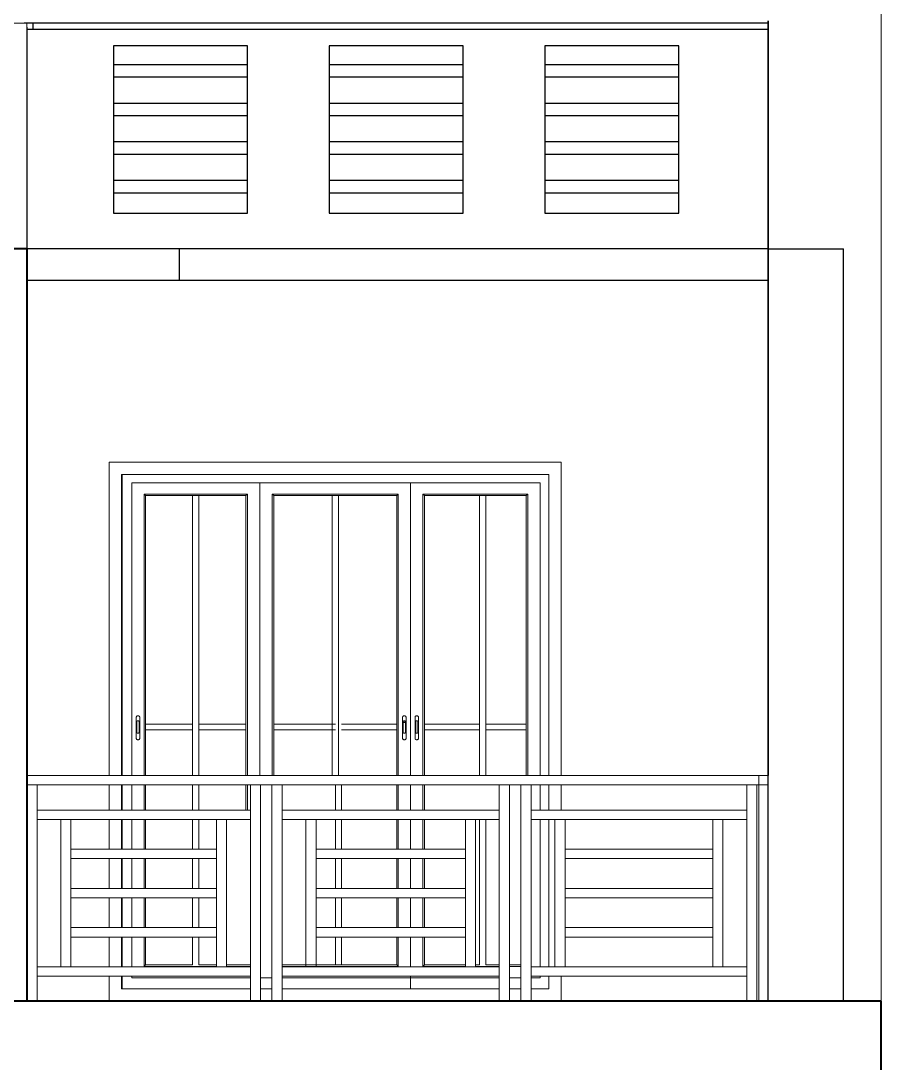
# Model space of a CAD drawing. Header units: inches. Extents: x 136316 to 139491, y -21083 to -17511.
# Drawn here: x 138245.6 to 138382.8, y -19843.1 to -19676.8 of the extents above; entities that cross this region are included whole.
import ezdxf

# ---------------------------------------------------------------- set-up
doc = ezdxf.new("R2010")
doc.units = ezdxf.units.IN
doc.header["$LTSCALE"] = 0.5
doc.header["$MEASUREMENT"] = 0
for name, color, linetype, lineweight in [('PARAPET', 50, 'Continuous', 13), ('wall', 1, 'Continuous', 40), ('wall light', 6, 'Continuous', 25), ('window', 4, 'Continuous', 13)]:
    doc.layers.add(name, color=color, linetype=linetype, lineweight=lineweight)

msp = doc.modelspace()

# ---------------------------------------------------------------- linework, layer by layer
at = {"layer": 'PARAPET'}
for p, q in [((138382.75, -19629.19), (138382.75, -19833.19)), ((138239.37, -19677.19), (138246.52, -19677.19)), ((138246.52, -19677.19), (138246.52, -19713.19)), ((138246.52, -19798.69), (138246.52, -19797.19)), ((138282.04, -19797.19), (138246.52, -19797.19)), ((138285.62, -19797.19), (138282.04, -19797.19)), ((138290.84, -19797.19), (138285.62, -19797.19)), ((138324.35, -19797.19), (138290.84, -19797.19)), ((138325.31, -19797.19), (138324.35, -19797.19)), ((138325.33, -19797.19), (138325.31, -19797.19)), ((138345.75, -19797.19), (138325.33, -19797.19)), ((138363.25, -19797.19), (138345.75, -19797.19)), ((138363.25, -19797.19), (138363.25, -19798.69)), ((138364.75, -19797.19), (138363.25, -19797.19)), ((138364.75, -19797.19), (138364.75, -19798.69)), ((138248.15, -19798.69), (138246.52, -19798.69)), ((138246.52, -19833.19), (138246.52, -19798.69)), ((138248.15, -19833.19), (138248.15, -19798.69)), ((138248.15, -19798.69), (138269.75, -19798.69)), ((138269.75, -19798.69), (138285.62, -19798.69)), ((138282.18, -19833.19), (138282.18, -19798.69)), ((138283.8, -19833.19), (138283.8, -19798.69)), ((138287.24, -19798.69), (138285.62, -19798.69)), ((138285.62, -19833.19), (138285.62, -19798.69)), ((138287.24, -19833.19), (138287.24, -19798.69)), ((138287.24, -19798.69), (138290.84, -19798.69)), ((138290.84, -19798.69), (138325.31, -19798.69)), ((138321.87, -19833.19), (138321.87, -19798.69)), ((138323.5, -19833.19), (138323.5, -19798.69)), ((138326.94, -19798.69), (138325.31, -19798.69)), ((138325.31, -19833.19), (138325.31, -19798.69)), ((138326.94, -19833.19), (138326.94, -19798.69)), ((138326.94, -19798.69), (138337.75, -19798.69)), ((138337.75, -19798.69), (138362.94, -19798.69)), ((138361.31, -19833.19), (138361.31, -19798.69)), ((138362.94, -19833.19), (138362.94, -19798.69)), ((138362.94, -19798.69), (138363.25, -19798.69)), ((138363.25, -19798.69), (138364.75, -19798.69)), ((138363.25, -19833.19), (138363.25, -19798.69)), ((138364.75, -19798.69), (138364.75, -19833.19)), ((138282.18, -19802.69), (138248.15, -19802.69)), ((138321.87, -19802.69), (138287.24, -19802.69)), ((138361.31, -19802.69), (138326.94, -19802.69)), ((138248.15, -19804.19), (138278.39, -19804.19)), ((138251.94, -19827.69), (138251.94, -19804.19)), ((138253.56, -19827.69), (138253.56, -19804.19)), ((138276.76, -19827.69), (138276.76, -19804.19)), ((138278.39, -19804.19), (138282.18, -19804.19)), ((138278.39, -19827.69), (138278.39, -19804.19)), ((138287.24, -19804.19), (138318.08, -19804.19)), ((138291.03, -19827.69), (138291.03, -19804.19)), ((138292.65, -19827.69), (138292.65, -19804.19)), ((138316.46, -19827.69), (138316.46, -19804.19)), ((138318.08, -19804.19), (138321.87, -19804.19)), ((138318.08, -19827.69), (138318.08, -19804.19)), ((138326.94, -19804.19), (138357.52, -19804.19)), ((138330.73, -19827.69), (138330.73, -19804.19)), ((138332.35, -19827.69), (138332.35, -19804.19)), ((138355.9, -19827.69), (138355.9, -19804.19)), ((138357.52, -19827.69), (138357.52, -19804.19)), ((138357.52, -19804.19), (138361.31, -19804.19)), ((138276.76, -19808.94), (138253.56, -19808.94)), ((138316.46, -19808.94), (138292.65, -19808.94)), ((138355.9, -19808.94), (138332.35, -19808.94)), ((138253.56, -19810.44), (138276.76, -19810.44)), ((138292.65, -19810.44), (138316.46, -19810.44)), ((138332.35, -19810.44), (138355.9, -19810.44)), ((138276.76, -19815.19), (138253.56, -19815.19)), ((138316.46, -19815.19), (138292.65, -19815.19)), ((138355.9, -19815.19), (138332.35, -19815.19)), ((138253.56, -19816.69), (138276.76, -19816.69)), ((138292.65, -19816.69), (138316.46, -19816.69)), ((138332.35, -19816.69), (138355.9, -19816.69)), ((138276.76, -19821.44), (138253.56, -19821.44)), ((138316.46, -19821.44), (138292.65, -19821.44)), ((138355.9, -19821.44), (138332.35, -19821.44)), ((138253.56, -19822.94), (138276.76, -19822.94)), ((138292.65, -19822.94), (138316.46, -19822.94)), ((138332.35, -19822.94), (138355.9, -19822.94)), ((138278.39, -19827.69), (138248.15, -19827.69)), ((138282.18, -19827.69), (138278.39, -19827.69)), ((138318.08, -19827.69), (138287.24, -19827.69)), ((138321.87, -19827.69), (138318.08, -19827.69)), ((138357.52, -19827.69), (138326.94, -19827.69)), ((138361.31, -19827.69), (138357.52, -19827.69)), ((138248.15, -19829.19), (138282.18, -19829.19)), ((138287.24, -19829.19), (138321.87, -19829.19)), ((138326.94, -19829.19), (138361.31, -19829.19)), ((138362.94, -19833.19), (138361.31, -19833.19)), ((138363.25, -19833.19), (138362.94, -19833.19)), ((138364.75, -19833.19), (138363.25, -19833.19))]:
    msp.add_line(p, q, dxfattribs=at)
at = {"layer": 'wall'}
for p, q in [((138246.52, -19713.19), (138246.52, -19833.19)), ((138357.75, -19833.19), (138232.52, -19833.19)), ((138382.75, -19833.19), (138357.75, -19833.19)), ((138382.75, -19847.19), (138382.75, -19833.19))]:
    msp.add_line(p, q, dxfattribs=at)
msp.add_lwpolyline([(138246.52, -19713.19), (138066.4, -19713.19), (138065.44, -19713.19), (138061.34, -19713.19), (138057.97, -19713.19)], dxfattribs=at)
at = {"layer": 'wall light'}
for p, q in [((138364.75, -19677.19), (138246.12, -19677.19)), ((138246.52, -19677.83), (138246.52, -19713.19)), ((138364.75, -19678.19), (138246.52, -19678.19)), ((138247.52, -19678.19), (138247.52, -19677.19)), ((138364.75, -19833.19), (138364.75, -19676.83)), ((138364.75, -19676.83), (138364.75, -19713.19)), ((138281.69, -19680.8), (138260.35, -19680.8)), ((138260.35, -19680.8), (138260.35, -19707.51)), ((138281.69, -19707.51), (138281.69, -19680.8)), ((138316.08, -19680.8), (138294.74, -19680.8)), ((138294.74, -19680.8), (138294.74, -19707.51)), ((138316.08, -19707.51), (138316.08, -19680.8)), ((138350.47, -19680.8), (138329.13, -19680.8)), ((138329.13, -19680.8), (138329.13, -19707.51)), ((138350.47, -19707.51), (138350.47, -19680.8)), ((138281.69, -19683.84), (138260.35, -19683.84)), ((138316.08, -19683.84), (138294.74, -19683.84)), ((138350.47, -19683.84), (138329.13, -19683.84)), ((138281.69, -19685.84), (138260.35, -19685.84)), ((138316.08, -19685.84), (138294.74, -19685.84)), ((138350.47, -19685.84), (138329.13, -19685.84)), ((138281.69, -19690), (138260.35, -19690)), ((138316.08, -19690), (138294.74, -19690)), ((138350.47, -19690), (138329.13, -19690)), ((138281.69, -19692), (138260.35, -19692)), ((138316.08, -19692), (138294.74, -19692)), ((138350.47, -19692), (138329.13, -19692)), ((138281.69, -19696.15), (138260.35, -19696.15)), ((138316.08, -19696.15), (138294.74, -19696.15)), ((138350.47, -19696.15), (138329.13, -19696.15)), ((138281.69, -19698.15), (138260.35, -19698.15)), ((138316.08, -19698.15), (138294.74, -19698.15)), ((138350.47, -19698.15), (138329.13, -19698.15)), ((138281.69, -19702.3), (138260.35, -19702.3)), ((138316.08, -19702.3), (138294.74, -19702.3)), ((138350.47, -19702.3), (138329.13, -19702.3)), ((138281.69, -19704.3), (138260.35, -19704.3)), ((138316.08, -19704.3), (138294.74, -19704.3)), ((138350.47, -19704.3), (138329.13, -19704.3)), ((138260.35, -19707.51), (138281.69, -19707.51)), ((138294.74, -19707.51), (138316.08, -19707.51)), ((138329.13, -19707.51), (138350.47, -19707.51)), ((138364.75, -19713.19), (138364.75, -19718.19)), ((138364.75, -19713.19), (138376.75, -19713.19)), ((138376.75, -19833.19), (138376.75, -19713.19)), ((138246.52, -19718.19), (138270.89, -19718.19)), ((138270.89, -19718.19), (138364.75, -19718.19)), ((138364.75, -19718.19), (138364.75, -19797.19))]:
    msp.add_line(p, q, dxfattribs=at)
for points in [[(138364.75, -19713.19), (138246.52, -19713.19)], [(138270.89, -19718.19), (138270.89, -19713.19)]]:
    msp.add_lwpolyline(points, dxfattribs=at)
at = {"layer": 'window'}
for p, q in [((138331.75, -19747.19), (138259.64, -19747.19)), ((138259.64, -19747.19), (138259.64, -19797.19)), ((138331.75, -19797.19), (138331.75, -19747.19)), ((138261.64, -19749.19), (138261.64, -19797.19)), ((138329.75, -19749.19), (138261.64, -19749.19)), ((138261.75, -19749.19), (138261.75, -19797.19)), ((138329.75, -19749.19), (138329.75, -19797.19)), ((138263.25, -19797.19), (138263.25, -19750.53)), ((138328.37, -19750.53), (138263.25, -19750.53)), ((138283.68, -19750.53), (138283.68, -19797.19)), ((138307.71, -19750.53), (138307.71, -19797.19)), ((138328.37, -19750.53), (138328.37, -19797.19)), ((138265.22, -19797.19), (138265.22, -19752.33)), ((138265.22, -19752.33), (138281.71, -19752.33)), ((138265.46, -19752.55), (138265.22, -19752.33)), ((138265.46, -19797.19), (138265.46, -19752.55)), ((138281.47, -19752.55), (138265.46, -19752.55)), ((138272.97, -19752.55), (138272.97, -19797.19)), ((138273.95, -19752.55), (138273.95, -19797.19)), ((138281.47, -19752.55), (138281.71, -19752.33)), ((138281.47, -19752.55), (138281.47, -19797.19)), ((138281.71, -19752.33), (138281.71, -19797.19)), ((138305.75, -19752.33), (138285.64, -19752.33)), ((138285.64, -19752.33), (138285.64, -19797.19)), ((138285.89, -19752.55), (138285.64, -19752.33)), ((138285.89, -19752.55), (138285.89, -19797.19)), ((138285.89, -19752.55), (138305.51, -19752.55)), ((138295.22, -19752.55), (138295.22, -19797.19)), ((138296.2, -19752.55), (138296.2, -19797.19)), ((138305.51, -19752.55), (138305.75, -19752.33)), ((138305.51, -19797.19), (138305.51, -19752.55)), ((138305.75, -19797.19), (138305.75, -19752.33)), ((138309.68, -19797.19), (138309.68, -19752.33)), ((138309.68, -19752.33), (138326.4, -19752.33)), ((138309.92, -19752.55), (138309.68, -19752.33)), ((138309.92, -19797.19), (138309.92, -19752.55)), ((138326.16, -19752.55), (138309.92, -19752.55)), ((138318.72, -19752.55), (138318.72, -19797.19)), ((138319.71, -19752.55), (138319.71, -19797.19)), ((138326.16, -19752.55), (138326.4, -19752.33)), ((138326.16, -19752.55), (138326.16, -19797.19)), ((138326.4, -19752.33), (138326.4, -19797.19)), ((138263.98, -19787.84), (138263.99, -19787.81)), ((138263.98, -19787.87), (138263.99, -19787.81)), ((138263.98, -19787.87), (138263.98, -19787.84)), ((138263.98, -19791.26), (138263.98, -19787.87)), ((138263.99, -19787.81), (138264.01, -19787.77)), ((138264.01, -19787.77), (138264.03, -19787.74)), ((138264.06, -19787.72), (138264.03, -19787.74)), ((138264.09, -19787.69), (138264.06, -19787.72)), ((138264.09, -19787.69), (138264.13, -19787.68)), ((138264.17, -19787.66), (138264.13, -19787.68)), ((138264.21, -19787.66), (138264.17, -19787.66)), ((138264.25, -19787.65), (138264.21, -19787.66)), ((138264.29, -19787.66), (138264.25, -19787.65)), ((138264.29, -19787.66), (138264.33, -19787.66)), ((138264.33, -19787.66), (138264.37, -19787.68)), ((138264.37, -19787.68), (138264.41, -19787.69)), ((138264.41, -19787.69), (138264.44, -19787.72)), ((138264.44, -19787.72), (138264.47, -19787.74)), ((138264.49, -19787.77), (138264.47, -19787.74)), ((138264.51, -19787.81), (138264.49, -19787.77)), ((138264.52, -19787.84), (138264.51, -19787.81)), ((138264.52, -19787.84), (138264.52, -19787.87)), ((138264.52, -19787.87), (138264.52, -19791.26)), ((138306.46, -19787.81), (138306.45, -19787.84)), ((138306.45, -19787.84), (138306.45, -19787.87)), ((138306.45, -19787.87), (138306.45, -19791.26)), ((138306.48, -19787.77), (138306.46, -19787.81)), ((138306.5, -19787.74), (138306.48, -19787.77)), ((138306.53, -19787.72), (138306.5, -19787.74)), ((138306.56, -19787.69), (138306.53, -19787.72)), ((138306.6, -19787.68), (138306.56, -19787.69)), ((138306.64, -19787.66), (138306.6, -19787.68)), ((138306.68, -19787.66), (138306.64, -19787.66)), ((138306.72, -19787.65), (138306.68, -19787.66)), ((138306.76, -19787.66), (138306.72, -19787.65)), ((138306.8, -19787.66), (138306.76, -19787.66)), ((138306.84, -19787.68), (138306.8, -19787.66)), ((138306.88, -19787.69), (138306.84, -19787.68)), ((138306.91, -19787.72), (138306.88, -19787.69)), ((138306.94, -19787.74), (138306.91, -19787.72)), ((138306.96, -19787.77), (138306.94, -19787.74)), ((138306.98, -19787.81), (138306.96, -19787.77)), ((138306.99, -19787.84), (138306.98, -19787.81)), ((138306.99, -19787.87), (138306.98, -19787.81)), ((138306.99, -19787.87), (138306.99, -19787.84)), ((138306.99, -19791.26), (138306.99, -19787.87)), ((138308.44, -19787.84), (138308.45, -19787.81)), ((138308.44, -19787.87), (138308.45, -19787.81)), ((138308.44, -19787.87), (138308.44, -19787.84)), ((138308.44, -19791.26), (138308.44, -19787.87)), ((138308.45, -19787.81), (138308.47, -19787.77)), ((138308.47, -19787.77), (138308.49, -19787.74)), ((138308.52, -19787.72), (138308.49, -19787.74)), ((138308.55, -19787.69), (138308.52, -19787.72)), ((138308.55, -19787.69), (138308.59, -19787.68)), ((138308.63, -19787.66), (138308.59, -19787.68)), ((138308.67, -19787.66), (138308.63, -19787.66)), ((138308.71, -19787.65), (138308.67, -19787.66)), ((138308.75, -19787.66), (138308.71, -19787.65)), ((138308.75, -19787.66), (138308.79, -19787.66)), ((138308.79, -19787.66), (138308.83, -19787.68)), ((138308.83, -19787.68), (138308.87, -19787.69)), ((138308.87, -19787.69), (138308.9, -19787.72)), ((138308.9, -19787.72), (138308.93, -19787.74)), ((138308.95, -19787.77), (138308.93, -19787.74)), ((138308.97, -19787.81), (138308.95, -19787.77)), ((138308.98, -19787.84), (138308.97, -19787.81)), ((138308.98, -19787.84), (138308.98, -19787.87)), ((138308.98, -19787.87), (138308.98, -19791.26)), ((138264.08, -19788.55), (138264.07, -19788.57)), ((138264.07, -19788.57), (138264.07, -19788.59)), ((138264.07, -19788.59), (138264.07, -19790.3)), ((138264.09, -19788.52), (138264.08, -19788.55)), ((138264.1, -19788.5), (138264.09, -19788.52)), ((138264.12, -19788.49), (138264.1, -19788.5)), ((138264.14, -19788.47), (138264.12, -19788.49)), ((138264.17, -19788.46), (138264.14, -19788.47)), ((138264.19, -19788.45), (138264.17, -19788.46)), ((138264.22, -19788.44), (138264.19, -19788.45)), ((138264.25, -19788.44), (138264.22, -19788.44)), ((138264.28, -19788.44), (138264.25, -19788.44)), ((138264.3, -19788.45), (138264.28, -19788.44)), ((138264.33, -19788.46), (138264.3, -19788.45)), ((138264.36, -19788.47), (138264.33, -19788.46)), ((138264.38, -19788.49), (138264.36, -19788.47)), ((138264.4, -19788.5), (138264.38, -19788.49)), ((138264.41, -19788.52), (138264.4, -19788.5)), ((138264.42, -19788.55), (138264.41, -19788.52)), ((138264.43, -19788.57), (138264.42, -19788.55)), ((138264.43, -19788.59), (138264.43, -19788.57)), ((138264.43, -19790.3), (138264.43, -19788.59)), ((138265.46, -19788.99), (138272.97, -19788.99)), ((138273.95, -19788.99), (138281.47, -19788.99)), ((138295.72, -19788.99), (138285.89, -19788.99)), ((138305.51, -19788.99), (138296.71, -19788.99)), ((138306.54, -19788.57), (138306.55, -19788.55)), ((138306.54, -19788.59), (138306.54, -19788.57)), ((138306.54, -19788.84), (138306.54, -19788.59)), ((138306.54, -19788.82), (138306.55, -19788.79)), ((138306.54, -19788.84), (138306.54, -19788.82)), ((138306.54, -19790.3), (138306.54, -19788.84)), ((138306.55, -19788.55), (138306.56, -19788.52)), ((138306.55, -19788.79), (138306.56, -19788.77)), ((138306.56, -19788.52), (138306.57, -19788.5)), ((138306.56, -19788.77), (138306.57, -19788.75)), ((138306.57, -19788.5), (138306.59, -19788.49)), ((138306.57, -19788.75), (138306.59, -19788.74)), ((138306.59, -19788.49), (138306.61, -19788.47)), ((138306.59, -19788.74), (138306.61, -19788.72)), ((138306.61, -19788.47), (138306.64, -19788.46)), ((138306.61, -19788.72), (138306.64, -19788.71)), ((138306.64, -19788.46), (138306.66, -19788.45)), ((138306.64, -19788.71), (138306.66, -19788.7)), ((138306.66, -19788.45), (138306.69, -19788.44)), ((138306.66, -19788.7), (138306.69, -19788.69)), ((138306.69, -19788.44), (138306.72, -19788.44)), ((138306.69, -19788.69), (138306.72, -19788.69)), ((138306.72, -19788.44), (138306.75, -19788.44)), ((138306.72, -19788.69), (138306.75, -19788.69)), ((138306.75, -19788.44), (138306.78, -19788.45)), ((138306.75, -19788.69), (138306.78, -19788.7)), ((138306.78, -19788.45), (138306.8, -19788.46)), ((138306.78, -19788.7), (138306.8, -19788.71)), ((138306.8, -19788.46), (138306.83, -19788.47)), ((138306.8, -19788.71), (138306.83, -19788.72)), ((138306.83, -19788.47), (138306.85, -19788.49)), ((138306.83, -19788.72), (138306.85, -19788.74)), ((138306.85, -19788.49), (138306.87, -19788.5)), ((138306.85, -19788.74), (138306.87, -19788.75)), ((138306.87, -19788.5), (138306.88, -19788.52)), ((138306.87, -19788.75), (138306.88, -19788.77)), ((138306.88, -19788.52), (138306.89, -19788.55)), ((138306.88, -19788.77), (138306.89, -19788.79)), ((138306.89, -19788.55), (138306.9, -19788.57)), ((138306.89, -19788.79), (138306.9, -19788.82)), ((138306.9, -19788.57), (138306.9, -19788.59)), ((138306.9, -19790.3), (138306.9, -19788.59)), ((138306.9, -19788.82), (138306.9, -19788.84)), ((138308.54, -19788.55), (138308.53, -19788.57)), ((138308.53, -19788.57), (138308.53, -19788.59)), ((138308.53, -19788.59), (138308.53, -19790.3)), ((138308.55, -19788.52), (138308.54, -19788.55)), ((138308.56, -19788.5), (138308.55, -19788.52)), ((138308.58, -19788.49), (138308.56, -19788.5)), ((138308.6, -19788.47), (138308.58, -19788.49)), ((138308.63, -19788.46), (138308.6, -19788.47)), ((138308.65, -19788.45), (138308.63, -19788.46)), ((138308.68, -19788.44), (138308.65, -19788.45)), ((138308.71, -19788.44), (138308.68, -19788.44)), ((138308.74, -19788.44), (138308.71, -19788.44)), ((138308.77, -19788.45), (138308.74, -19788.44)), ((138308.79, -19788.46), (138308.77, -19788.45)), ((138308.82, -19788.47), (138308.79, -19788.46)), ((138308.84, -19788.49), (138308.82, -19788.47)), ((138308.86, -19788.5), (138308.84, -19788.49)), ((138308.87, -19788.52), (138308.86, -19788.5)), ((138308.88, -19788.55), (138308.87, -19788.52)), ((138308.89, -19788.57), (138308.88, -19788.55)), ((138308.89, -19788.59), (138308.89, -19788.57)), ((138308.89, -19790.3), (138308.89, -19788.59)), ((138309.92, -19788.99), (138318.72, -19788.99)), ((138319.71, -19788.99), (138326.16, -19788.99)), ((138263.98, -19791.3), (138263.98, -19791.26)), ((138263.99, -19791.33), (138263.98, -19791.3)), ((138264.07, -19790.32), (138264.07, -19790.3)), ((138264.08, -19790.34), (138264.07, -19790.32)), ((138264.09, -19790.37), (138264.08, -19790.34)), ((138264.1, -19790.39), (138264.09, -19790.37)), ((138264.12, -19790.4), (138264.1, -19790.39)), ((138264.14, -19790.42), (138264.12, -19790.4)), ((138264.17, -19790.43), (138264.14, -19790.42)), ((138264.19, -19790.44), (138264.17, -19790.43)), ((138264.22, -19790.45), (138264.19, -19790.44)), ((138264.25, -19790.45), (138264.22, -19790.45)), ((138264.28, -19790.45), (138264.25, -19790.45)), ((138264.3, -19790.44), (138264.28, -19790.45)), ((138264.33, -19790.43), (138264.3, -19790.44)), ((138264.36, -19790.42), (138264.33, -19790.43)), ((138264.38, -19790.4), (138264.36, -19790.42)), ((138264.4, -19790.39), (138264.38, -19790.4)), ((138264.41, -19790.37), (138264.4, -19790.39)), ((138264.42, -19790.34), (138264.41, -19790.37)), ((138264.43, -19790.32), (138264.42, -19790.34)), ((138264.43, -19790.3), (138264.43, -19790.32)), ((138264.52, -19791.26), (138264.51, -19791.33)), ((138264.52, -19791.3), (138264.51, -19791.33)), ((138264.52, -19791.3), (138264.52, -19791.26)), ((138265.46, -19789.89), (138272.97, -19789.89)), ((138273.95, -19789.89), (138281.47, -19789.89)), ((138295.72, -19789.89), (138285.89, -19789.89)), ((138305.51, -19789.89), (138296.71, -19789.89)), ((138306.45, -19791.3), (138306.45, -19791.26)), ((138306.45, -19791.26), (138306.46, -19791.33)), ((138306.45, -19791.3), (138306.46, -19791.33)), ((138306.54, -19790.3), (138306.54, -19790.32)), ((138306.54, -19790.32), (138306.55, -19790.34)), ((138306.55, -19790.34), (138306.56, -19790.37)), ((138306.56, -19790.37), (138306.57, -19790.39)), ((138306.57, -19790.39), (138306.59, -19790.4)), ((138306.59, -19790.4), (138306.61, -19790.42)), ((138306.61, -19790.42), (138306.64, -19790.43)), ((138306.64, -19790.43), (138306.66, -19790.44)), ((138306.66, -19790.44), (138306.69, -19790.45)), ((138306.69, -19790.45), (138306.72, -19790.45)), ((138306.72, -19790.45), (138306.75, -19790.45)), ((138306.75, -19790.45), (138306.78, -19790.44)), ((138306.78, -19790.44), (138306.8, -19790.43)), ((138306.8, -19790.43), (138306.83, -19790.42)), ((138306.83, -19790.42), (138306.85, -19790.4)), ((138306.85, -19790.4), (138306.87, -19790.39)), ((138306.87, -19790.39), (138306.88, -19790.37)), ((138306.88, -19790.37), (138306.89, -19790.34)), ((138306.89, -19790.34), (138306.9, -19790.32)), ((138306.9, -19790.32), (138306.9, -19790.3)), ((138306.98, -19791.33), (138306.99, -19791.3)), ((138306.99, -19791.3), (138306.99, -19791.26)), ((138308.44, -19791.3), (138308.44, -19791.26)), ((138308.45, -19791.33), (138308.44, -19791.3)), ((138308.53, -19790.32), (138308.53, -19790.3)), ((138308.54, -19790.34), (138308.53, -19790.32)), ((138308.55, -19790.37), (138308.54, -19790.34)), ((138308.56, -19790.39), (138308.55, -19790.37)), ((138308.58, -19790.4), (138308.56, -19790.39)), ((138308.6, -19790.42), (138308.58, -19790.4)), ((138308.63, -19790.43), (138308.6, -19790.42)), ((138308.65, -19790.44), (138308.63, -19790.43)), ((138308.68, -19790.45), (138308.65, -19790.44)), ((138308.71, -19790.45), (138308.68, -19790.45)), ((138308.74, -19790.45), (138308.71, -19790.45)), ((138308.77, -19790.44), (138308.74, -19790.45)), ((138308.79, -19790.43), (138308.77, -19790.44)), ((138308.82, -19790.42), (138308.79, -19790.43)), ((138308.84, -19790.4), (138308.82, -19790.42)), ((138308.86, -19790.39), (138308.84, -19790.4)), ((138308.87, -19790.37), (138308.86, -19790.39)), ((138308.88, -19790.34), (138308.87, -19790.37)), ((138308.89, -19790.32), (138308.88, -19790.34)), ((138308.89, -19790.3), (138308.89, -19790.32)), ((138308.98, -19791.26), (138308.97, -19791.33)), ((138308.98, -19791.3), (138308.97, -19791.33)), ((138308.98, -19791.3), (138308.98, -19791.26)), ((138309.92, -19789.89), (138318.72, -19789.89)), ((138319.71, -19789.89), (138326.16, -19789.89)), ((138263.99, -19791.33), (138264.01, -19791.36)), ((138264.01, -19791.36), (138264.03, -19791.39)), ((138264.03, -19791.39), (138264.06, -19791.42)), ((138264.09, -19791.44), (138264.06, -19791.42)), ((138264.13, -19791.46), (138264.09, -19791.44)), ((138264.13, -19791.46), (138264.17, -19791.47)), ((138264.21, -19791.48), (138264.17, -19791.47)), ((138264.25, -19791.49), (138264.21, -19791.48)), ((138264.25, -19791.49), (138264.29, -19791.48)), ((138264.29, -19791.48), (138264.33, -19791.47)), ((138264.37, -19791.46), (138264.33, -19791.47)), ((138264.41, -19791.44), (138264.37, -19791.46)), ((138264.41, -19791.44), (138264.44, -19791.42)), ((138264.44, -19791.42), (138264.47, -19791.39)), ((138264.47, -19791.39), (138264.49, -19791.36)), ((138264.51, -19791.33), (138264.49, -19791.36)), ((138306.46, -19791.33), (138306.48, -19791.36)), ((138306.48, -19791.36), (138306.5, -19791.39)), ((138306.5, -19791.39), (138306.53, -19791.42)), ((138306.53, -19791.42), (138306.56, -19791.44)), ((138306.56, -19791.44), (138306.6, -19791.46)), ((138306.6, -19791.46), (138306.64, -19791.47)), ((138306.64, -19791.47), (138306.68, -19791.48)), ((138306.68, -19791.48), (138306.72, -19791.49)), ((138306.72, -19791.49), (138306.76, -19791.48)), ((138306.76, -19791.48), (138306.8, -19791.47)), ((138306.8, -19791.47), (138306.84, -19791.46)), ((138306.84, -19791.46), (138306.88, -19791.44)), ((138306.88, -19791.44), (138306.91, -19791.42)), ((138306.91, -19791.42), (138306.94, -19791.39)), ((138306.94, -19791.39), (138306.96, -19791.36)), ((138306.96, -19791.36), (138306.98, -19791.33)), ((138308.45, -19791.33), (138308.47, -19791.36)), ((138308.47, -19791.36), (138308.49, -19791.39)), ((138308.49, -19791.39), (138308.52, -19791.42)), ((138308.55, -19791.44), (138308.52, -19791.42)), ((138308.59, -19791.46), (138308.55, -19791.44)), ((138308.59, -19791.46), (138308.63, -19791.47)), ((138308.67, -19791.48), (138308.63, -19791.47)), ((138308.71, -19791.49), (138308.67, -19791.48)), ((138308.71, -19791.49), (138308.75, -19791.48)), ((138308.75, -19791.48), (138308.79, -19791.47)), ((138308.83, -19791.46), (138308.79, -19791.47)), ((138308.87, -19791.44), (138308.83, -19791.46)), ((138308.87, -19791.44), (138308.9, -19791.42)), ((138308.9, -19791.42), (138308.93, -19791.39)), ((138308.93, -19791.39), (138308.95, -19791.36)), ((138308.97, -19791.33), (138308.95, -19791.36)), ((138259.64, -19798.69), (138259.64, -19802.69)), ((138261.64, -19798.69), (138261.64, -19802.69)), ((138261.75, -19798.69), (138261.75, -19802.69)), ((138263.25, -19802.69), (138263.25, -19798.69)), ((138265.22, -19802.69), (138265.22, -19798.69)), ((138265.46, -19802.69), (138265.46, -19798.69)), ((138272.97, -19798.69), (138272.97, -19802.69)), ((138273.95, -19798.69), (138273.95, -19802.69)), ((138281.47, -19798.69), (138281.47, -19802.69)), ((138281.71, -19798.69), (138281.71, -19802.69)), ((138295.72, -19798.69), (138295.72, -19802.69)), ((138296.71, -19798.69), (138296.71, -19802.69)), ((138305.51, -19802.69), (138305.51, -19798.69)), ((138305.75, -19802.69), (138305.75, -19798.69)), ((138307.71, -19798.69), (138307.71, -19802.69)), ((138309.68, -19802.69), (138309.68, -19798.69)), ((138309.92, -19802.69), (138309.92, -19798.69)), ((138328.37, -19798.69), (138328.37, -19802.69)), ((138329.75, -19798.69), (138329.75, -19802.69)), ((138331.75, -19802.69), (138331.75, -19798.69)), ((138259.64, -19804.19), (138259.64, -19808.94)), ((138261.64, -19804.19), (138261.64, -19808.94)), ((138261.75, -19804.19), (138261.75, -19808.94)), ((138263.25, -19808.94), (138263.25, -19804.19)), ((138265.22, -19808.94), (138265.22, -19804.19)), ((138265.46, -19808.94), (138265.46, -19804.19)), ((138272.97, -19804.19), (138272.97, -19808.94)), ((138273.95, -19804.19), (138273.95, -19808.94)), ((138295.72, -19804.19), (138295.72, -19808.94)), ((138296.71, -19804.19), (138296.71, -19808.94)), ((138305.51, -19808.94), (138305.51, -19804.19)), ((138305.75, -19808.94), (138305.75, -19804.19)), ((138307.71, -19804.19), (138307.71, -19808.94)), ((138309.68, -19808.94), (138309.68, -19804.19)), ((138309.92, -19808.94), (138309.92, -19804.19)), ((138318.72, -19804.19), (138318.72, -19827.39)), ((138319.71, -19804.19), (138319.71, -19827.39)), ((138328.37, -19804.19), (138328.37, -19827.69)), ((138329.75, -19804.19), (138329.75, -19827.69)), ((138259.64, -19810.44), (138259.64, -19815.19)), ((138261.64, -19810.44), (138261.64, -19815.19)), ((138261.75, -19810.44), (138261.75, -19815.19)), ((138263.25, -19815.19), (138263.25, -19810.44)), ((138265.22, -19815.19), (138265.22, -19810.44)), ((138265.46, -19815.19), (138265.46, -19810.44)), ((138272.97, -19810.44), (138272.97, -19815.19)), ((138273.95, -19810.44), (138273.95, -19815.19)), ((138295.72, -19810.44), (138295.72, -19815.19)), ((138296.71, -19810.44), (138296.71, -19815.19)), ((138305.51, -19815.19), (138305.51, -19810.44)), ((138305.75, -19815.19), (138305.75, -19810.44)), ((138307.71, -19810.44), (138307.71, -19815.19)), ((138309.68, -19815.19), (138309.68, -19810.44)), ((138309.92, -19815.19), (138309.92, -19810.44)), ((138259.64, -19816.69), (138259.64, -19821.44)), ((138261.64, -19816.69), (138261.64, -19821.44)), ((138261.75, -19816.69), (138261.75, -19821.44)), ((138263.25, -19821.44), (138263.25, -19816.69)), ((138265.22, -19821.44), (138265.22, -19816.69)), ((138265.46, -19821.44), (138265.46, -19816.69)), ((138272.97, -19816.69), (138272.97, -19821.44)), ((138273.95, -19816.69), (138273.95, -19821.44)), ((138295.72, -19816.69), (138295.72, -19821.44)), ((138296.71, -19816.69), (138296.71, -19821.44)), ((138305.51, -19821.44), (138305.51, -19816.69)), ((138305.75, -19821.44), (138305.75, -19816.69)), ((138307.71, -19816.69), (138307.71, -19821.44)), ((138309.68, -19821.44), (138309.68, -19816.69)), ((138309.92, -19821.44), (138309.92, -19816.69)), ((138259.64, -19822.94), (138259.64, -19827.69)), ((138261.64, -19822.94), (138261.64, -19827.69)), ((138261.75, -19822.94), (138261.75, -19827.69)), ((138263.25, -19827.69), (138263.25, -19822.94)), ((138265.22, -19827.62), (138265.22, -19822.94)), ((138265.46, -19827.39), (138265.46, -19822.94)), ((138272.97, -19822.94), (138272.97, -19827.39)), ((138273.95, -19822.94), (138273.95, -19827.39)), ((138295.72, -19822.94), (138295.72, -19827.39)), ((138296.71, -19822.94), (138296.71, -19827.39)), ((138305.51, -19827.39), (138305.51, -19822.94)), ((138305.75, -19827.62), (138305.75, -19822.94)), ((138307.71, -19822.94), (138307.71, -19827.69)), ((138309.68, -19827.62), (138309.68, -19822.94)), ((138309.92, -19827.39), (138309.92, -19822.94)), ((138259.64, -19826.69), (138259.64, -19827.69)), ((138261.64, -19826.69), (138261.64, -19827.69)), ((138261.75, -19826.69), (138261.75, -19827.69)), ((138263.25, -19827.69), (138263.25, -19826.69)), ((138265.22, -19827.62), (138265.22, -19826.69)), ((138265.22, -19827.62), (138265.46, -19827.39)), ((138276.76, -19827.62), (138265.22, -19827.62)), ((138265.46, -19827.39), (138265.46, -19826.69)), ((138272.97, -19827.39), (138265.46, -19827.39)), ((138276.76, -19827.39), (138273.95, -19827.39)), ((138282.18, -19827.39), (138278.39, -19827.39)), ((138282.18, -19827.62), (138278.39, -19827.62)), ((138287.24, -19827.39), (138305.51, -19827.39)), ((138287.24, -19827.62), (138305.75, -19827.62)), ((138305.51, -19827.39), (138305.51, -19826.69)), ((138305.75, -19827.62), (138305.51, -19827.39)), ((138305.75, -19827.62), (138305.75, -19826.69)), ((138307.71, -19826.69), (138307.71, -19827.69)), ((138309.68, -19827.62), (138309.68, -19826.69)), ((138309.68, -19827.62), (138309.92, -19827.39)), ((138316.46, -19827.62), (138309.68, -19827.62)), ((138309.92, -19827.39), (138309.92, -19826.69)), ((138316.46, -19827.39), (138309.92, -19827.39)), ((138318.72, -19827.39), (138318.08, -19827.39)), ((138321.87, -19827.62), (138318.08, -19827.62)), ((138318.72, -19826.69), (138318.72, -19827.39)), ((138321.87, -19827.39), (138319.71, -19827.39)), ((138325.31, -19827.39), (138323.5, -19827.39)), ((138325.31, -19827.62), (138323.5, -19827.62)), ((138328.37, -19826.69), (138328.37, -19827.69)), ((138329.75, -19826.69), (138329.75, -19827.69)), ((138259.64, -19829.19), (138259.64, -19833.19)), ((138259.64, -19829.19), (138259.64, -19830.69)), ((138261.64, -19829.19), (138261.64, -19831.19)), ((138261.75, -19829.19), (138261.75, -19831.19)), ((138263.25, -19829.42), (138263.25, -19829.19)), ((138282.18, -19829.42), (138263.25, -19829.42)), ((138285.62, -19829.42), (138283.8, -19829.42)), ((138307.71, -19829.42), (138287.24, -19829.42)), ((138307.71, -19829.19), (138307.71, -19831.19)), ((138321.87, -19829.42), (138307.71, -19829.42)), ((138325.31, -19829.42), (138323.5, -19829.42)), ((138328.37, -19829.42), (138326.94, -19829.42)), ((138328.37, -19829.19), (138328.37, -19829.42)), ((138329.75, -19829.19), (138329.75, -19831.19)), ((138331.75, -19830.69), (138331.75, -19829.19)), ((138331.75, -19833.19), (138331.75, -19829.19)), ((138282.18, -19831.19), (138261.64, -19831.19)), ((138285.62, -19831.19), (138283.8, -19831.19)), ((138307.71, -19831.19), (138287.24, -19831.19)), ((138321.87, -19831.19), (138307.71, -19831.19)), ((138325.31, -19831.19), (138323.5, -19831.19)), ((138329.75, -19831.19), (138326.94, -19831.19)), ((138259.64, -19832.19), (138259.64, -19833.19)), ((138331.75, -19833.19), (138331.75, -19832.19)), ((138283.28, -19833.19), (138310.84, -19833.19)), ((138312.46, -19833.19), (138316.25, -19833.19)), ((138317.87, -19833.19), (138319.69, -19833.19)), ((138321.31, -19833.19), (138325.1, -19833.19)), ((138324.38, -19833.19), (138331.75, -19833.19))]:
    msp.add_line(p, q, dxfattribs=at)

doc.saveas('drawing.dxf')
